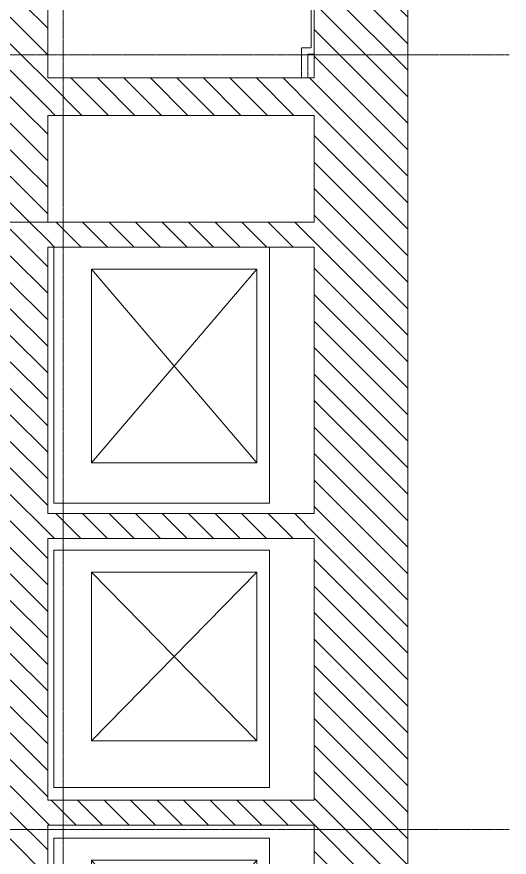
# Model space of a CAD drawing. Header units: inches. Extents: x -956 to 966, y -1111 to 895.
# Drawn here: x 808.3 to 965.8, y 265.6 to 534.7 of the extents above; entities that cross this region are included whole.
import ezdxf

# ---------------------------------------------------------------- set-up
doc = ezdxf.new("R2010")
doc.units = ezdxf.units.IN
doc.header["$MEASUREMENT"] = 0
doc.linetypes.add('Grid Line 1_4_', pattern=[0.4375, 0.25, -0.0625, 0.0625, -0.0625])
doc.linetypes.add('Overhead 1_16_', pattern=[0.101562, 0.0625, -0.039062])
for name, color, linetype, lineweight in [('A-DETL-GENF', 92, 'Continuous', 13), ('A-WALL', 113, 'Continuous', 13), ('A-WALL-PATT', 111, 'Continuous', 13), ('I-WALL', 2, 'Continuous', 13), ('Q-SPCQ', 91, 'Continuous', 13), ('S-GRID', 1, 'Continuous', 9), ('S-STRS-MBND', 31, 'Continuous', 13)]:
    doc.layers.add(name, color=color, linetype=linetype, lineweight=lineweight)
pattern_1 = [(135, (0, 0), (-4.24264, -4.24264), [])]

# ---------------------------------------------------------------- blocks, each defined once
blk = doc.blocks.new('Elevator-Traction-Schindler-3300MRL-Side_Door - 2500 LBS-1057707-7TH FLOOR TELECOM OVERHEAD ROUTING PLAN')
at = {"layer": 'A-DETL-GENF', "color": 9, "lineweight": 9}
for p, q in [((-31, 26.4375), (31, -26.4375)), ((-31, -26.4375), (31, 26.4375))]:
    blk.add_line(p, q, dxfattribs=at)
at = {"layer": 'Q-SPCQ', "color": 9, "lineweight": 9}
for p, q in [((-38.07874, 30.524114), (-38.07874, -38.475886)), ((43.92126, 30.524114), (-38.07874, 30.524114)), ((43.92126, -38.475886), (43.92126, 30.524114)), ((31, 26.4375), (-31, 26.4375)), ((-31, 26.4375), (-31, -26.4375)), ((31, -26.4375), (31, 26.4375)), ((-31, -26.4375), (31, -26.4375)), ((-38.07874, -38.475886), (43.92126, -38.475886))]:
    blk.add_line(p, q, dxfattribs=at)
blk = doc.blocks.new('Elevator-Traction-Schindler-3300MRL-Side_Door - 2500 LBS 2-1058248-7TH FLOOR TELECOM OVERHEAD ROUTING PLAN')
at = {"layer": 'A-DETL-GENF', "color": 9, "lineweight": 9}
for p, q in [((-27, 26.4375), (27, -26.4375)), ((-27, -26.4375), (27, 26.4375))]:
    blk.add_line(p, q, dxfattribs=at)
at = {"layer": 'Q-SPCQ', "color": 9, "lineweight": 9}
for p, q in [((-34.07874, 30.524114), (-34.07874, -38.475886)), ((41.92126, 30.524114), (-34.07874, 30.524114)), ((41.92126, -38.475886), (41.92126, 30.524114)), ((27, 26.4375), (-27, 26.4375)), ((-27, 26.4375), (-27, -26.4375)), ((27, -26.4375), (27, 26.4375)), ((-27, -26.4375), (27, -26.4375)), ((-34.07874, -38.475886), (41.92126, -38.475886))]:
    blk.add_line(p, q, dxfattribs=at)

msp = doc.modelspace()

# ---------------------------------------------------------------- hatches: boundary and pattern name
at = {"layer": 'A-WALL-PATT', "lineweight": 9}
h = msp.add_hatch(dxfattribs=at)
h.set_pattern_fill('FP1_1', color=9, style=0, pattern_type=2)
h.set_pattern_definition(pattern_1)
h.paths.add_polyline_path([(806.15, 468.96), (810.4, 468.96), (810.4, 797.38), (806.15, 797.38), (806.15, 470.31)], flags=0)
h = msp.add_hatch(dxfattribs=at)
h.set_pattern_fill('FP1_1', color=9, style=0, pattern_type=2)
h.set_pattern_definition(pattern_1)
h.paths.add_polyline_path([(818.15, 468.96), (818.15, 797.38), (810.4, 797.38), (810.4, 468.96)], flags=0)
h = msp.add_hatch(dxfattribs=at)
h.set_pattern_fill('FP1_1', color=9, style=0, pattern_type=2)
h.set_pattern_definition(pattern_1)
h.paths.add_polyline_path([(933.4, -243.24), (933.4, 797.38), (903.4, 797.38), (903.4, -243.24)], flags=0)
h = msp.add_hatch(dxfattribs=at)
h.set_pattern_fill('FP1_1', color=9, style=0, pattern_type=2)
h.set_pattern_definition(pattern_1)
h.paths.add_polyline_path([(903.4, 503.13), (903.4, 515.13), (818.15, 515.13), (818.15, 503.13), (863.96, 503.13)], flags=0)
h = msp.add_hatch(dxfattribs=at)
h.set_pattern_fill('FP1_1', color=9, style=0, pattern_type=2)
h.set_pattern_definition(pattern_1)
h.paths.add_polyline_path([(806.15, 91.71), (818.15, 91.71), (818.15, 468.96), (806.15, 468.96), (806.15, 113.86)], flags=0)
h = msp.add_hatch(dxfattribs=at)
h.set_pattern_fill('FP1_1', color=9, style=0, pattern_type=2)
h.set_pattern_definition(pattern_1)
h.paths.add_polyline_path([(903.4, 460.96), (903.4, 468.96), (818.15, 468.96), (818.15, 460.96), (889.15, 460.96)], flags=0)
h = msp.add_hatch(dxfattribs=at)
h.set_pattern_fill('FP1_1', color=9, style=0, pattern_type=2)
h.set_pattern_definition(pattern_1)
h.paths.add_polyline_path([(903.4, 367.63), (903.4, 375.63), (818.15, 375.63), (818.15, 367.63), (863.96, 367.63)], flags=0)
h = msp.add_hatch(dxfattribs=at)
h.set_pattern_fill('FP1_1', color=9, style=0, pattern_type=2)
h.set_pattern_definition(pattern_1)
h.paths.add_polyline_path([(903.4, 275.88), (903.4, 283.88), (818.15, 283.88), (818.15, 275.88), (863.96, 275.88)], flags=0)

# ---------------------------------------------------------------- linework, layer by layer
at = {"layer": 'A-WALL', "color": 53, "lineweight": 20}
for p, q in [((818.15, 797.38), (818.15, 515.13)), ((903.4, 515.13), (903.4, 797.38)), ((933.4, 797.38), (933.4, -243.24)), ((818.15, 515.13), (903.4, 515.13)), ((818.15, 503.13), (818.15, 468.96)), ((903.4, 503.13), (818.15, 503.13)), ((903.4, 468.96), (903.4, 503.13)), ((806.15, 468.96), (818.15, 468.96)), ((818.15, 468.96), (810.4, 468.96)), ((818.15, 468.96), (903.4, 468.96)), ((820.15, 460.96), (818.15, 460.96)), ((818.15, 460.96), (818.15, 375.63)), ((903.4, 460.96), (889.15, 460.96)), ((903.4, 375.63), (903.4, 460.96)), ((818.15, 375.63), (903.4, 375.63)), ((903.4, 367.63), (818.15, 367.63)), ((818.15, 367.63), (818.15, 283.88)), ((903.4, 283.88), (903.4, 367.63)), ((818.15, 283.88), (903.4, 283.88)), ((903.4, 275.88), (818.15, 275.88)), ((818.15, 275.88), (818.15, 91.71)), ((903.4, 91.71), (903.4, 275.88))]:
    msp.add_line(p, q, dxfattribs=at)
at = {"layer": 'I-WALL', "color": 53, "lineweight": 20}
msp.add_line((810.4, 468.96), (806.15, 468.96), dxfattribs=at)
at = {"layer": 'S-GRID', "linetype": 'Grid Line 1_4_'}
for p, q in [((823.15, -423.37), (823.15, 870.85)), ((965.79, 522.51), (-931.82, 522.51)), ((965.79, 274.51), (-931.82, 274.51))]:
    msp.add_line(p, q, dxfattribs=at)
at = {"layer": 'S-STRS-MBND', "color": 9, "linetype": 'Overhead 1_16_', "lineweight": 9}
for p, q in [((902.4, 524.76), (902.4, 572.78)), ((899.4, 515.13), (899.4, 524.76)), ((899.4, 524.76), (902.4, 524.76)), ((901.4, 515.13), (901.4, 522.76)), ((901.4, 522.76), (903.4, 522.76))]:
    msp.add_line(p, q, dxfattribs=at)

# ---------------------------------------------------------------- block references
at = {"layer": 'Q-SPCQ', "color": 9, "lineweight": 9, "rotation": 270.0000000000004}
for name, p in [('Elevator-Traction-Schindler-3300MRL-Side_Door - 2500 LBS-1057707-7TH FLOOR TELECOM OVERHEAD ROUTING PLAN', (858.62, 422.88)), ('Elevator-Traction-Schindler-3300MRL-Side_Door - 2500 LBS 2-1058248-7TH FLOOR TELECOM OVERHEAD ROUTING PLAN', (858.62, 329.88)), ('Elevator-Traction-Schindler-3300MRL-Side_Door - 2500 LBS-1057707-7TH FLOOR TELECOM OVERHEAD ROUTING PLAN', (858.62, 233.63))]:
    msp.add_blockref(name, p, dxfattribs=at)

doc.saveas('drawing.dxf')
